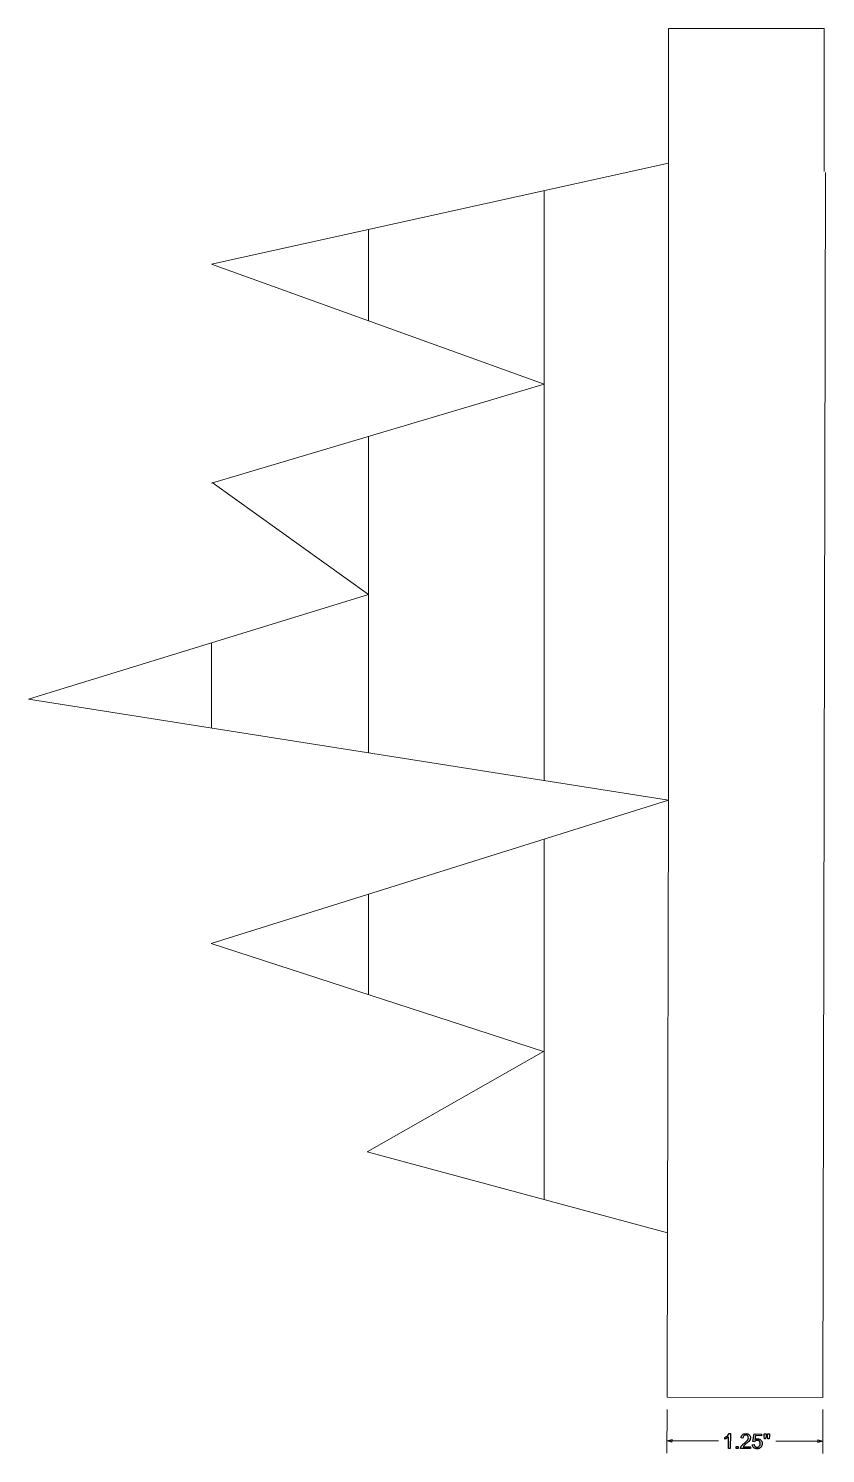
# Model space of a CAD drawing. Header units: inches. Extents: x -3.8 to 2.6, y -6 to 5.5.
import ezdxf
from ezdxf.lldxf.tags import DXFTag

# ---------------------------------------------------------------- set-up
doc = ezdxf.new("R2010")
doc.units = ezdxf.units.IN
doc.header["$MEASUREMENT"] = 0
doc.layers.add('Layer 1', color=7, linetype='Continuous')
tags = doc.linetypes.add('New Line1', pattern=[0.7, 0.2, -0.5]).pattern_tags.tags
tags[6:7] = [DXFTag(74, 4), DXFTag(75, 0), DXFTag(340, '0'), DXFTag(46, 1.0), DXFTag(50, 0.0), DXFTag(44, 0.0), DXFTag(45, 0.0)]
tags[4:5] = [DXFTag(74, 4), DXFTag(75, 0), DXFTag(340, '0'), DXFTag(46, 1.0), DXFTag(50, 0.0), DXFTag(44, 0.0), DXFTag(45, 0.0)]
tags = doc.linetypes.add('New Line2', pattern=[0.7, 0.2, -0.5]).pattern_tags.tags
tags[6:7] = [DXFTag(74, 4), DXFTag(75, 0), DXFTag(340, '0'), DXFTag(46, 1.0), DXFTag(50, 0.0), DXFTag(44, 0.0), DXFTag(45, 0.0)]
tags[4:5] = [DXFTag(74, 4), DXFTag(75, 0), DXFTag(340, '0'), DXFTag(46, 1.0), DXFTag(50, 0.0), DXFTag(44, 0.0), DXFTag(45, 0.0)]
tags = doc.linetypes.add('New Line3', pattern=[0.7, 0.2, -0.5]).pattern_tags.tags
tags[6:7] = [DXFTag(74, 4), DXFTag(75, 0), DXFTag(340, '0'), DXFTag(46, 1.0), DXFTag(50, 0.0), DXFTag(44, 0.0), DXFTag(45, 0.0)]
tags[4:5] = [DXFTag(74, 4), DXFTag(75, 0), DXFTag(340, '0'), DXFTag(46, 1.0), DXFTag(50, 0.0), DXFTag(44, 0.0), DXFTag(45, 0.0)]
tags = doc.linetypes.add('New Line4', pattern=[0.7, 0.2, -0.5]).pattern_tags.tags
tags[6:7] = [DXFTag(74, 4), DXFTag(75, 0), DXFTag(340, '0'), DXFTag(46, 1.0), DXFTag(50, 0.0), DXFTag(44, 0.0), DXFTag(45, 0.0)]
tags[4:5] = [DXFTag(74, 4), DXFTag(75, 0), DXFTag(340, '0'), DXFTag(46, 1.0), DXFTag(50, 0.0), DXFTag(44, 0.0), DXFTag(45, 0.0)]
tags = doc.linetypes.add('New Line5', pattern=[0.7, 0.2, -0.5]).pattern_tags.tags
tags[6:7] = [DXFTag(74, 4), DXFTag(75, 0), DXFTag(340, '0'), DXFTag(46, 1.0), DXFTag(50, 0.0), DXFTag(44, 0.0), DXFTag(45, 0.0)]
tags[4:5] = [DXFTag(74, 4), DXFTag(75, 0), DXFTag(340, '0'), DXFTag(46, 1.0), DXFTag(50, 0.0), DXFTag(44, 0.0), DXFTag(45, 0.0)]
tags = doc.linetypes.add('New Line6', pattern=[0.7, 0.2, -0.5]).pattern_tags.tags
tags[6:7] = [DXFTag(74, 4), DXFTag(75, 0), DXFTag(340, '0'), DXFTag(46, 1.0), DXFTag(50, 0.0), DXFTag(44, 0.0), DXFTag(45, 0.0)]
tags[4:5] = [DXFTag(74, 4), DXFTag(75, 0), DXFTag(340, '0'), DXFTag(46, 1.0), DXFTag(50, 0.0), DXFTag(44, 0.0), DXFTag(45, 0.0)]
tags = doc.linetypes.add('New Line7', pattern=[0.7, 0.2, -0.5]).pattern_tags.tags
tags[6:7] = [DXFTag(74, 4), DXFTag(75, 0), DXFTag(340, '0'), DXFTag(46, 1.0), DXFTag(50, 0.0), DXFTag(44, 0.0), DXFTag(45, 0.0)]
tags[4:5] = [DXFTag(74, 4), DXFTag(75, 0), DXFTag(340, '0'), DXFTag(46, 1.0), DXFTag(50, 0.0), DXFTag(44, 0.0), DXFTag(45, 0.0)]
tags = doc.linetypes.add('New Line8', pattern=[0.7, 0.2, -0.5]).pattern_tags.tags
tags[6:7] = [DXFTag(74, 4), DXFTag(75, 0), DXFTag(340, '0'), DXFTag(46, 1.0), DXFTag(50, 0.0), DXFTag(44, 0.0), DXFTag(45, 0.0)]
tags[4:5] = [DXFTag(74, 4), DXFTag(75, 0), DXFTag(340, '0'), DXFTag(46, 1.0), DXFTag(50, 0.0), DXFTag(44, 0.0), DXFTag(45, 0.0)]

msp = doc.modelspace()

# ---------------------------------------------------------------- linework, layer by layer
at = {"layer": 'Layer 1', "color": 250, "lineweight": 9}
for points in [[(-2.315, 3.587), (1.355, 4.399), (1.355, 5.481)], [(1.355, 5.481), (2.606, 5.481), (2.606, 4.331)], [(2.617, 4.324), (2.596, -5.519), (1.344, -5.516), (1.347, -4.197), (-1.064, -3.545), (0.352, -2.74), (-2.318, -1.872), (1.355, -0.719), (-3.785, 0.093), (-1.054, 0.933), (-2.31, 1.832)], [(-2.315, 1.828), (0.357, 2.623), (-2.315, 3.587)]]:
    msp.add_lwpolyline(points, dxfattribs=at)
at = {"layer": 'Layer 1', "color": 250, "linetype": 'New Line1', "lineweight": 9}
msp.add_lwpolyline([(1.347, -4.197), (1.355, -0.719), (1.355, 4.399)], dxfattribs=at)
at = {"layer": 'Layer 1', "color": 250, "linetype": 'New Line7', "lineweight": 9}
msp.add_lwpolyline([(0.357, 2.623), (0.357, 4.178)], dxfattribs=at)
at = {"layer": 'Layer 1', "color": 250, "linetype": 'New Line5', "lineweight": 9}
msp.add_lwpolyline([(-1.054, 3.132), (-1.054, 3.866)], dxfattribs=at)
at = {"layer": 'Layer 1', "color": 250, "linetype": 'New Line2', "lineweight": 9}
msp.add_lwpolyline([(0.357, 2.623), (0.357, -0.563)], dxfattribs=at)
at = {"layer": 'Layer 1', "color": 250, "linetype": 'New Line3', "lineweight": 9}
msp.add_lwpolyline([(-1.054, 2.203), (-1.054, -0.338)], dxfattribs=at)
at = {"layer": 'Layer 1', "color": 250, "linetype": 'New Line8', "lineweight": 9}
msp.add_lwpolyline([(-2.315, -0.139), (-2.315, 0.545)], dxfattribs=at)
at = {"layer": 'Layer 1', "color": 250, "linetype": 'New Line6', "lineweight": 9}
msp.add_lwpolyline([(0.357, -3.929), (0.357, -1.032)], dxfattribs=at)
at = {"layer": 'Layer 1', "color": 250, "linetype": 'New Line4', "lineweight": 9}
msp.add_lwpolyline([(-1.054, -2.283), (-1.054, -1.475)], dxfattribs=at)
at = {"layer": 'Layer 1', "color": 155, "lineweight": 9}
for points in [[(1.344, -5.615), (1.343, -5.967)], [(2.596, -5.617), (2.595, -5.97)], [(1.383, -5.879), (1.344, -5.869), (1.384, -5.858), (1.383, -5.879)], [(1.344, -5.869), (1.758, -5.869)], [(2.217, -5.87), (2.595, -5.871)], [(2.555, -5.882), (2.595, -5.871), (2.555, -5.86), (2.555, -5.882)]]:
    msp.add_lwpolyline(points, dxfattribs=at)
at = {"layer": 'Layer 1', "color": 155}
for points in [[(1.809, -5.854), (1.809, -5.84)], [(1.852, -5.93), (1.838, -5.93), (1.838, -5.836)], [(1.844, -5.81), (1.853, -5.81), (1.852, -5.93)], [(2.046, -5.875), (2.032, -5.874), (2.044, -5.812), (2.103, -5.813), (2.103, -5.827), (2.055, -5.826), (2.049, -5.858)], [(2.127, -5.853), (2.123, -5.83), (2.123, -5.811), (2.14, -5.811), (2.14, -5.83), (2.136, -5.853), (2.127, -5.853)], [(2.154, -5.853), (2.15, -5.831), (2.15, -5.811), (2.167, -5.811), (2.167, -5.831), (2.163, -5.853), (2.154, -5.853)], [(1.898, -5.93), (1.898, -5.913), (1.915, -5.913), (1.915, -5.93), (1.898, -5.93)], [(2.013, -5.916), (2.013, -5.93), (1.934, -5.93)], [(1.953, -5.846), (1.938, -5.844)], [(1.955, -5.916), (2.013, -5.916)], [(2.029, -5.899), (2.044, -5.897)]]:
    msp.add_lwpolyline(points, dxfattribs=at)
for points, knots in [([(1.809, -5.84), (1.817, -5.836), (1.824, -5.831), (1.831, -5.826), (1.837, -5.82), (1.841, -5.815), (1.844, -5.81)], [0, 0, 0, 0, 1, 1, 1, 2, 2, 2, 2]), ([(1.838, -5.836), (1.835, -5.84), (1.83, -5.843), (1.824, -5.846), (1.819, -5.85), (1.813, -5.852), (1.809, -5.854)], [0, 0, 0, 0, 1, 1, 1, 2, 2, 2, 2]), ([(1.934, -5.93), (1.934, -5.926), (1.935, -5.923), (1.936, -5.92), (1.938, -5.914), (1.941, -5.909), (1.946, -5.904), (1.95, -5.899), (1.957, -5.893), (1.965, -5.886), (1.978, -5.875), (1.987, -5.867), (1.992, -5.861), (1.996, -5.854), (1.998, -5.849), (1.998, -5.843), (1.998, -5.837), (1.996, -5.832), (1.992, -5.828), (1.988, -5.824), (1.983, -5.822), (1.976, -5.822), (1.969, -5.822), (1.963, -5.824), (1.959, -5.829), (1.955, -5.833), (1.953, -5.839), (1.953, -5.846)], [0, 0, 0, 0, 1, 1, 1, 2, 2, 2, 3, 3, 3, 4, 4, 4, 5, 5, 5, 6, 6, 6, 7, 7, 7, 8, 8, 8, 9, 9, 9, 9]), ([(1.938, -5.844), (1.939, -5.833), (1.943, -5.825), (1.949, -5.819), (1.956, -5.813), (1.965, -5.81), (1.977, -5.81), (1.988, -5.81), (1.997, -5.813), (2.004, -5.82), (2.01, -5.826), (2.014, -5.834), (2.014, -5.843), (2.014, -5.848), (2.012, -5.853), (2.011, -5.858), (2.009, -5.862), (2.005, -5.867), (2.001, -5.872), (1.996, -5.877), (1.989, -5.884), (1.978, -5.893), (1.969, -5.9), (1.964, -5.905), (1.961, -5.908), (1.958, -5.91), (1.956, -5.913), (1.955, -5.916)], [0, 0, 0, 0, 1, 1, 1, 2, 2, 2, 3, 3, 3, 4, 4, 4, 5, 5, 5, 6, 6, 6, 7, 7, 7, 8, 8, 8, 9, 9, 9, 9]), ([(2.049, -5.858), (2.056, -5.853), (2.063, -5.851), (2.071, -5.851), (2.082, -5.851), (2.091, -5.855), (2.098, -5.862), (2.105, -5.869), (2.108, -5.879), (2.108, -5.89), (2.108, -5.901), (2.105, -5.91), (2.099, -5.918), (2.091, -5.927), (2.08, -5.932), (2.067, -5.932), (2.056, -5.932), (2.048, -5.929), (2.041, -5.923), (2.034, -5.917), (2.03, -5.909), (2.029, -5.899)], [0, 0, 0, 0, 1, 1, 1, 2, 2, 2, 3, 3, 3, 4, 4, 4, 5, 5, 5, 6, 6, 6, 7, 7, 7, 7]), ([(2.044, -5.897), (2.046, -5.905), (2.048, -5.911), (2.052, -5.914), (2.056, -5.918), (2.061, -5.92), (2.067, -5.92), (2.074, -5.92), (2.08, -5.918), (2.085, -5.912), (2.09, -5.907), (2.093, -5.9), (2.093, -5.891), (2.093, -5.883), (2.09, -5.876), (2.086, -5.871), (2.081, -5.866), (2.075, -5.864), (2.067, -5.864), (2.063, -5.864), (2.058, -5.865), (2.055, -5.867), (2.051, -5.869), (2.048, -5.872), (2.046, -5.875)], [0, 0, 0, 0, 1, 1, 1, 2, 2, 2, 3, 3, 3, 4, 4, 4, 5, 5, 5, 6, 6, 6, 7, 7, 7, 8, 8, 8, 8])]:
    msp.add_open_spline(points, degree=3, knots=knots, dxfattribs=at)

doc.saveas('drawing.dxf')
